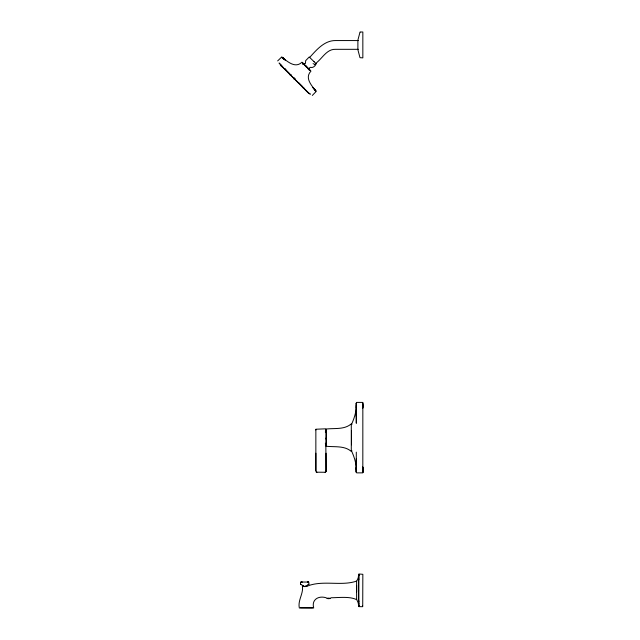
<?xml version="1.0" encoding="UTF-8"?>
<svg xmlns="http://www.w3.org/2000/svg" width="640" height="640" viewBox="0 0 640 640"><rect width="100%" height="100%" fill="white"/><g stroke="black" fill="none" stroke-linecap="round" stroke-linejoin="round"><path stroke-width="0.96" d="M325.848 445.36L326.032 471.392L325.12 472.264L316.8 472.192L315.856 470.752L315.856 429.224L325.736 428.824L326.064 430.416L325.864 429.912M326.064 430.528L326.064 439.104M356.296 416.608L356.296 403.048C356.824 410.728 354.352 418.272 351.288 424.864L351.288 450.408C354.352 457 356.832 464.536 356.288 472.216L356.296 458.656M356.296 413.864L356.296 423.12L356.296 404.856M356.296 403.576L356.624 402.4L362.712 402.416L362.832 408.16L362.84 404.952M356.616 591.944L356.616 581.76M358.696 606.216L358.672 603.28L358.792 606.616L362.512 606.712L362.632 605.84M358.672 604.712L358.672 605.8L358.184 602.8L356.616 599.304M358.696 603L358.696 603.808L358.688 600.688L358.696 606.384M358.672 575.984L359.024 573.992L362.84 574.312L362.72 606.584M358.696 574.312L358.688 580.016L358.696 576.896M362.84 471.552L362.84 467.104L362.712 472.856L356.624 472.872L356.296 471.696M326.064 438.024L326.072 446.168M362.832 471.816L362.832 467.112L362.824 472.496L362.84 402.64M358.672 574.904L358.184 577.896L356.616 581.392M326.072 443.512L326.072 445.408M362.84 468.84L362.832 470.48M358.672 605.544L358.68 606.28L358.6 604.816L358.688 606.28M356.616 599.632C349.6 596.232 339.232 597.68 331.096 597.752C329.936 599 327.256 599.016 326.088 597.752C318.672 595.424 311.264 599.512 313.712 608L299.328 608C297.648 600.248 303.568 593.752 302.424 586.28M356.232 407.784L356.296 403.048M314.064 88.624L315.944 91.688L312.312 95.448M358.696 577.696L358.696 574.36L358.672 577.416M326.072 470.816L326.032 471.392L326.072 453.208M358.688 574.424L358.6 575.888L358.664 574.736M309.08 70.072C309.52 69.464 308.488 67.888 307.912 68.8M308.952 584.24L308.76 582.056L300.928 582.032L301.928 582.032L301.456 582.032M359.992 32.184L357.888 40.136L357.888 49.744L359.992 57.688L362.84 57.88L362.84 32L360.216 32M281.112 65.832L281.536 64.92M295.368 78.816C294.84 80.368 292.608 78.144 294.168 77.616M307.584 68.584L307.736 67.792L305.728 65.744M326.288 431.776L325.304 432M302.672 63L304.68 64.736L304.36 65.256M312.504 607.752L300.496 607.672M351.288 451.368L351.872 450.648M302.4 63.392L303.496 63.552L303.456 64.352M308.952 584.256L307.632 584.744C307.52 587.208 301.904 587.344 301.824 584.744L300.504 584.256M306.728 67.216L307.352 67.416M305.672 66.712L306.152 66.208L303.288 63.408M327.256 598.36L329.936 598.536M315.072 64.208L317.176 62.184C322.656 57.592 327.248 48.904 335.568 49.32L358.336 49.32M277.664 60.904L281.472 57.224L285.52 60.2L282.056 57.208L281.416 57.264L284.472 59.144L281.992 57.24C287.552 61.576 295.216 68.752 301.968 62.2L303.08 63.096M306.88 67.104L306.456 67.488M309.84 57.216L310.984 55.984C317.416 48.864 325.08 40.408 335.568 40.56L358.336 40.56M314.512 64.768L314.736 64.288M282.736 66.12L281.944 66.656M291.144 74.6L290.36 75.152L289.568 74.368M303.824 87.248L303.136 87.84L302.36 87.12M309.832 70.144C308.744 69.208 308.904 67.728 310.688 67.312C312.76 68.52 316.6 64.968 315.856 63.464M325.136 472.264L325.76 471.968M307.464 92.008L306.272 90.936M304.584 65.576L305.76 65.824M302.832 64.4L305.472 63.384L305.64 60.696L309.216 56.992L314.072 61.696M303.088 64.088L304.248 64.264M306.936 586.28C322.328 579.736 341.592 586.472 356.616 581.072M302.816 586.008L303.76 586.008M305.168 586.008L306.536 586.008M327.584 598.208L329.6 598.208M301.928 582.032L300.52 582.24L300.504 584.24M325.304 443.272L326.288 443.496M315.248 63.576L316.176 63.808L314 61.624M309.216 69.384L309.752 69.872M282.384 57.488L285.52 60.2M313.104 63.536L313.576 63.976M308.728 68.792L309.12 69.232M308.72 68.72L310.944 71.152C304.408 77.92 311.624 85.552 315.976 91.104L313 87.592L315.952 91.104M307.328 67.336L308.872 68.872M308.328 92.92L308.896 93.496L280.256 64.848M280.048 64.008L279.072 63.016L280.048 64M285.832 69.792L284.52 68.48L289.92 73.88M298.624 82.584L302.72 86.68M280.424 64.712L285.664 69.96M290.432 74.728L298.456 82.744M303.24 87.528L309.04 93.328L308.456 92.744M281.04 65.752L282.048 66.712L281.696 66.416M351.872 424.624L351.288 423.904M304.136 64.192L303.776 63.944M313 87.592L315.68 90.776M351.488 424.488L350.856 424.208C344.016 429.792 334.272 428.064 326.288 429.032L326.288 446.24C334.272 447.208 344.016 445.48 350.856 451.064L351.472 450.528M315.864 429.56L315.88 429.992M362.808 403.512L362.84 406.424M326.064 429.488L326.064 430.976L326.064 429.688M362.84 472.2L362.84 472.632M356.296 452.152L356.296 470.416M356.616 585.368L356.616 598.944M351.472 430.464L351.472 444.808M315.856 453.2L315.856 470.752M358.664 590.352L358.696 602.384L358.696 578.312L358.664 590.352M303.28 586.28C301.768 586.288 305.416 586.28 303.28 586.28M308 582.032L307.536 582.032L308.528 582.032L308 582.032M316.8 472.192L316.184 471.92L316.8 472.192M310.168 94.12L309.664 93.616L310.16 94.128M356.296 472.216L356.232 467.488L356.288 472.216"/></g></svg>
